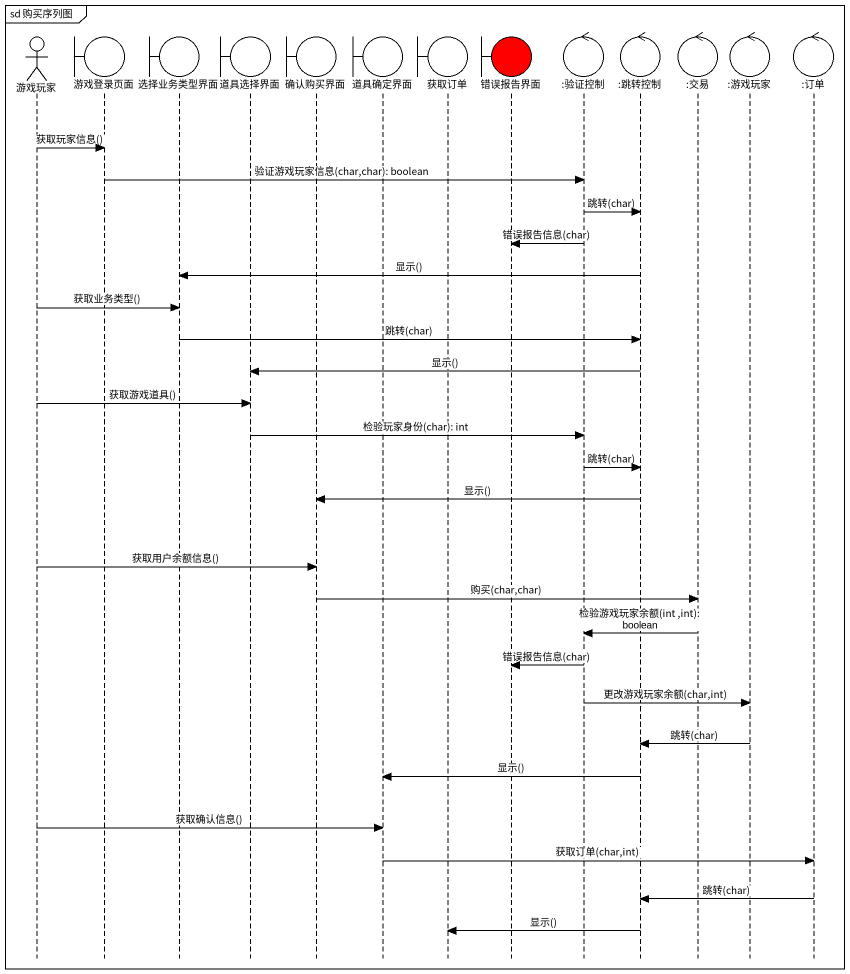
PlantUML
@startuml
mainframe sd 购买序列图
hide footbox
actor 游戏玩家
boundary 游戏登录页面
boundary 选择业务类型界面
boundary 道具选择界面
boundary 确认购买界面
boundary 道具确定界面
boundary 获取订单
boundary 错误报告界面 #FF0000
control ":验证控制" as 验证控制
control ":跳转控制" as 跳转控制
control ":交易" as 交易
control ":游戏玩家" as 游戏玩家_2
control ":订单" as 订单

游戏玩家 -> 游戏登录页面 : 获取玩家信息()
游戏登录页面 -> 验证控制 : 验证游戏玩家信息(char,char): boolean
验证控制 -> 跳转控制 : 跳转(char)
验证控制 -> 错误报告界面 : 错误报告信息(char)
跳转控制 -> 选择业务类型界面 : 显示()
游戏玩家 -> 选择业务类型界面 : 获取业务类型()
选择业务类型界面 -> 跳转控制 : 跳转(char)
跳转控制 -> 道具选择界面 : 显示()
游戏玩家 -> 道具选择界面 : 获取游戏道具()
道具选择界面 -> 验证控制 : 检验玩家身份(char): int
验证控制 -> 跳转控制 : 跳转(char)
跳转控制 -> 确认购买界面 : 显示()
游戏玩家 -> 确认购买界面 : 获取用户余额信息()
确认购买界面 -> 交易 : 购买(char,char)
交易 -> 验证控制 : 检验游戏玩家余额(int ,int): boolean
验证控制 -> 错误报告界面 : 错误报告信息(char)
验证控制 -> 游戏玩家_2 : 更改游戏玩家余额(char,int)
游戏玩家_2 -> 跳转控制 : 跳转(char)
跳转控制 -> 道具确定界面 : 显示()
游戏玩家 -> 道具确定界面 : 获取确认信息()
道具确定界面 -> 订单 : 获取订单(char,int)
订单 -> 跳转控制 : 跳转(char)
跳转控制 -> 获取订单 : 显示()
@enduml
